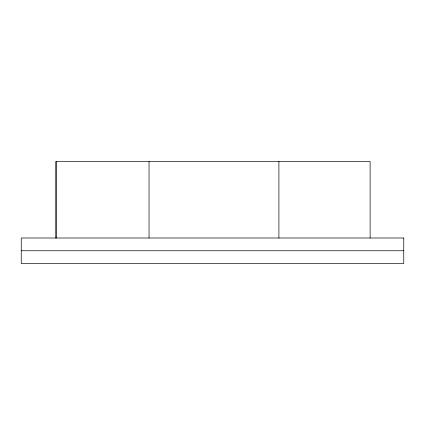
<?xml version="1.0" encoding="UTF-8"?>
<svg xmlns="http://www.w3.org/2000/svg" width="425" height="425" viewBox="0 0 425 425"><rect width="100%" height="100%" fill="white"/><g stroke="black" fill="none" stroke-linecap="round" stroke-linejoin="round"><path stroke-width="0.64" d="M21.25 250.75L403.75 250.75M370.122 238L370.122 161.5L55.749 161.5L55.749 238M278.906 161.5L278.906 238M149.048 161.5L149.048 238M56.615 161.5L56.615 238M403.75 238L21.25 238L21.25 263.5L403.75 263.5L403.75 238"/></g></svg>
